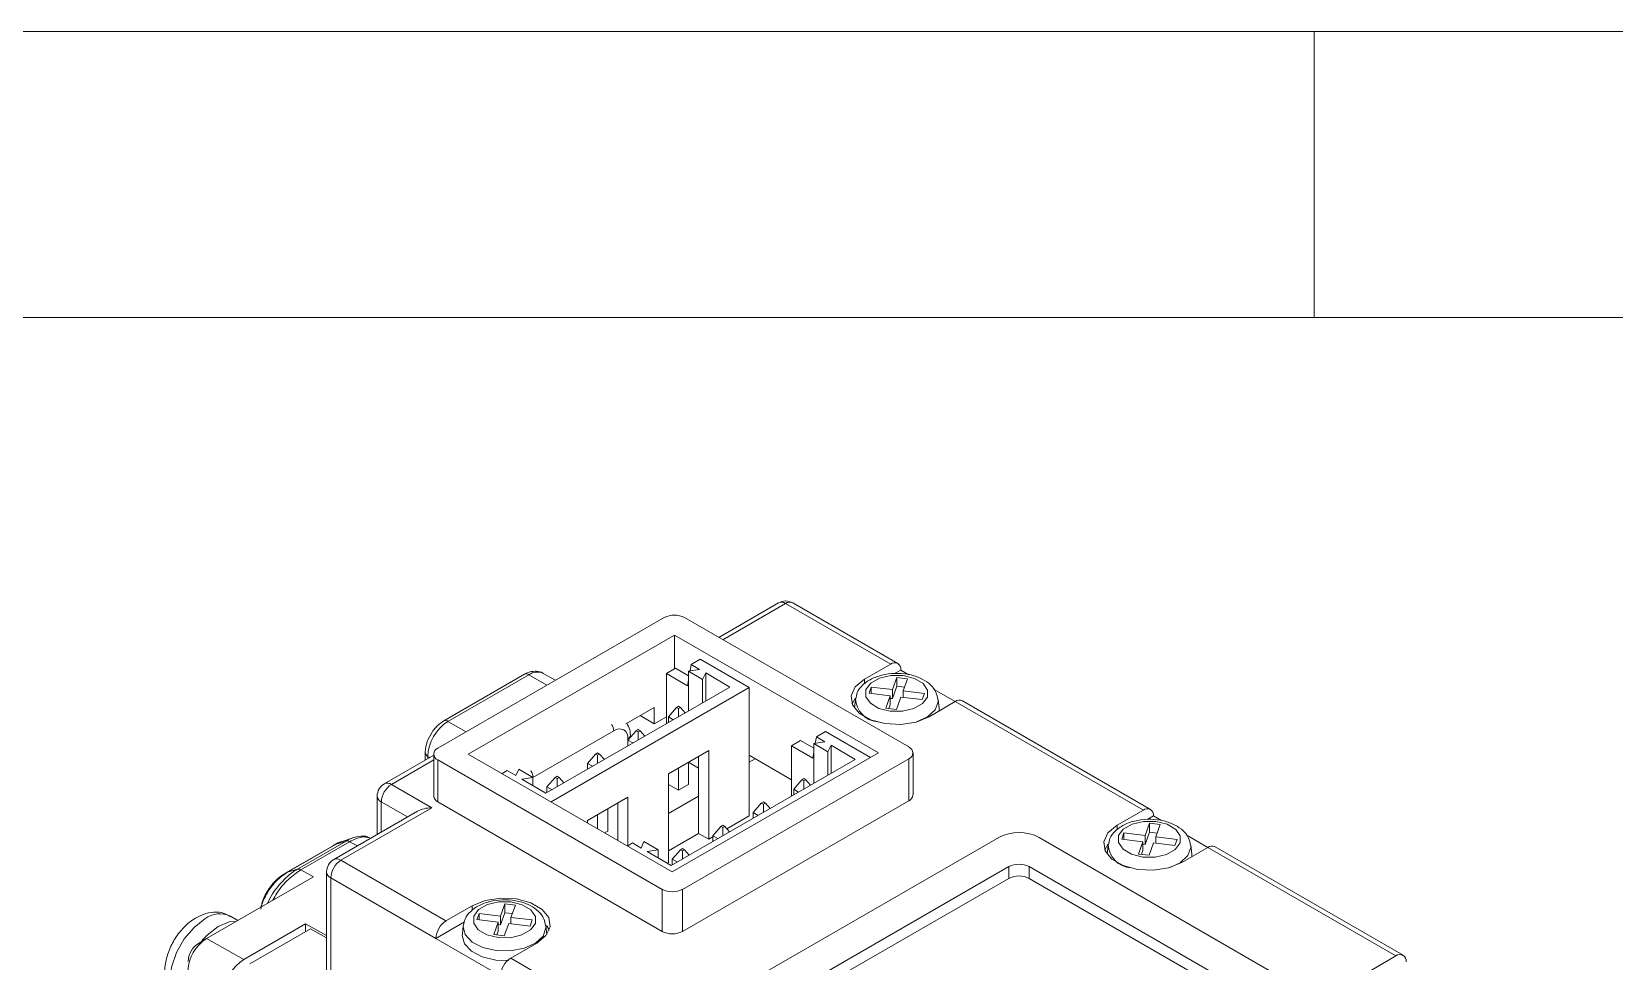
# Model space of a CAD drawing. Header units: inches. Extents: x 0.2 to 16.3, y 0.2 to 11.5.
# Drawn here: x 11.321 to 12.411, y 10.856 to 11.496 of the extents above; entities that cross this region are included whole.
import ezdxf

# ---------------------------------------------------------------- set-up
doc = ezdxf.new("R2010")
doc.units = ezdxf.units.IN
doc.header["$MEASUREMENT"] = 0

msp = doc.modelspace()

# ---------------------------------------------------------------- linework, layer by layer
at = {"color": 7, "linetype": 'Continuous', "lineweight": 18}
for p, q in [((16.3386, 11.4961), (0.1969, 11.4961)), ((12.2047, 11.4961), (12.2047, 11.2992)), ((16.1516, 11.2992), (0.3937, 11.2992)), ((11.8357, 11.1028), (11.7946, 11.079)), ((11.913, 11.0605), (11.8406, 11.1023)), ((11.9179, 11.061), (11.8455, 11.1028)), ((11.7571, 11.0926), (11.6012, 11.0027)), ((11.9255, 11.0035), (11.771, 11.0926)), ((11.764, 11.0806), (11.622, 10.9986)), ((11.764, 11.0806), (11.9046, 10.9994)), ((11.764, 11.0573), (11.764, 11.0806)), ((11.7755, 11.0603), (11.7818, 11.0639)), ((11.7818, 11.0639), (11.8155, 11.0444)), ((11.6609, 11.0536), (11.6052, 11.0214)), ((11.6638, 11.0533), (11.6081, 11.0211)), ((11.6821, 11.0494), (11.6736, 11.0542)), ((11.7647, 11.0577), (11.7585, 11.0541)), ((11.7585, 11.0541), (11.7731, 11.0456)), ((11.7585, 11.0541), (11.7585, 11.0195)), ((11.7647, 11.0577), (11.7737, 11.0525)), ((11.7737, 11.0557), (11.7814, 11.0569)), ((11.7835, 11.05), (11.7737, 11.0557)), ((11.7737, 11.0283), (11.7737, 11.0557)), ((11.7755, 11.0603), (11.7748, 11.0559)), ((11.7755, 11.0603), (11.7814, 11.0569)), ((11.7856, 11.0545), (11.7835, 11.05)), ((11.7856, 11.0545), (11.8023, 11.0448)), ((11.7856, 11.0352), (11.7856, 11.0545)), ((11.913, 11.0605), (11.8949, 11.0501)), ((11.9199, 11.0565), (11.9156, 11.054)), ((11.9255, 11.0532), (11.9199, 11.0565)), ((11.8023, 11.0448), (11.6756, 10.9717)), ((11.8155, 11.0444), (11.6791, 10.9657)), ((11.7737, 11.0496), (11.7731, 11.0456)), ((11.7835, 11.034), (11.7835, 11.05)), ((11.8155, 11.0444), (11.8155, 10.956)), ((11.8996, 11.0447), (11.8981, 11.0405)), ((11.9142, 11.043), (11.8996, 11.0447)), ((11.8996, 11.0403), (11.8996, 11.0447)), ((11.9173, 11.0514), (11.9142, 11.043)), ((11.9173, 11.0453), (11.9142, 11.0369)), ((11.9142, 11.0369), (11.9142, 11.043)), ((11.9246, 11.0505), (11.9173, 11.0514)), ((11.9173, 11.0453), (11.9173, 11.0514)), ((11.9225, 11.0447), (11.9173, 11.0453)), ((11.9216, 11.0421), (11.9246, 11.0505)), ((11.9362, 11.0403), (11.9216, 11.0421)), ((11.9216, 11.0377), (11.9216, 11.0421)), ((11.9575, 11.0348), (11.9425, 11.0434)), ((11.7501, 11.0308), (11.7306, 11.0195)), ((11.7501, 11.0195), (11.7501, 11.0308)), ((11.7599, 11.0243), (11.7654, 11.0308)), ((11.7668, 11.0316), (11.7654, 11.0308)), ((11.7654, 11.0308), (11.7668, 11.03)), ((11.7682, 11.0308), (11.7668, 11.0316)), ((11.7668, 11.03), (11.7682, 11.0308)), ((11.7682, 11.0308), (11.7714, 11.027)), ((11.8887, 11.0363), (11.888, 11.0303)), ((11.8981, 11.0405), (11.9127, 11.0387)), ((11.9127, 11.0387), (11.9096, 11.0303)), ((11.9127, 11.0326), (11.9118, 11.03)), ((11.9127, 11.0326), (11.9127, 11.0387)), ((11.9142, 11.0369), (11.9127, 11.037)), ((11.917, 11.0294), (11.92, 11.0379)), ((11.92, 11.0379), (11.9347, 11.0361)), ((11.9347, 11.0361), (11.9362, 11.0403)), ((11.9394, 11.0243), (11.9575, 11.0348)), ((11.9463, 11.0302), (11.9456, 11.0363)), ((12.087, 10.9601), (11.9575, 11.0348)), ((12.0919, 10.9605), (11.9624, 11.0353)), ((11.7404, 11.0251), (11.7501, 11.0195)), ((11.7585, 11.0243), (11.7501, 11.0195)), ((11.7633, 11.0223), (11.7599, 11.0243)), ((11.7599, 11.0243), (11.7599, 11.0203)), ((11.7668, 11.03), (11.7668, 11.0243)), ((11.9096, 11.0303), (11.917, 11.0294)), ((11.732, 11.0083), (11.7376, 11.0147)), ((11.7337, 11.0103), (11.7337, 11.0115)), ((11.739, 11.0155), (11.7376, 11.0147)), ((11.7376, 11.0147), (11.739, 11.0139)), ((11.7404, 11.0147), (11.739, 11.0155)), ((11.739, 11.0139), (11.7404, 11.0147)), ((11.739, 11.0083), (11.739, 11.0139)), ((11.7404, 11.0147), (11.7436, 11.011)), ((11.8618, 11.0105), (11.8611, 11.006)), ((11.8618, 11.0105), (11.8681, 11.0141)), ((11.8618, 11.0105), (11.8677, 11.0071)), ((11.8681, 11.0141), (11.899, 10.9962)), ((11.5925, 10.9994), (11.5925, 10.9945)), ((11.5983, 10.9986), (11.5983, 10.9697)), ((11.622, 10.9986), (11.7626, 10.9175)), ((11.7097, 10.9986), (11.7042, 10.9922)), ((11.7111, 10.9994), (11.7097, 10.9986)), ((11.7097, 10.9986), (11.7111, 10.9978)), ((11.7125, 10.9986), (11.7111, 10.9994)), ((11.7111, 10.9978), (11.7125, 10.9986)), ((11.7158, 10.9949), (11.7125, 10.9986)), ((11.7355, 11.0063), (11.732, 11.0083)), ((11.732, 11.0083), (11.732, 11.0043)), ((11.7599, 10.985), (11.7877, 11.001)), ((11.9046, 10.9994), (11.7626, 10.9175)), ((11.7877, 11.001), (11.7877, 10.94)), ((11.851, 11.0079), (11.8448, 11.0043)), ((11.8448, 11.0043), (11.8594, 10.9958)), ((11.8448, 11.0043), (11.8448, 10.9697)), ((11.851, 11.0079), (11.86, 11.0027)), ((11.86, 10.9998), (11.8594, 10.9958)), ((11.86, 11.0059), (11.8677, 11.0071)), ((11.8698, 11.0002), (11.86, 11.0059)), ((11.86, 10.9785), (11.86, 11.0059)), ((11.8719, 11.0047), (11.8698, 11.0002)), ((11.8698, 10.9842), (11.8698, 11.0002)), ((11.8719, 11.0047), (11.8886, 10.995)), ((11.8719, 10.9854), (11.8719, 11.0047)), ((11.9284, 10.9705), (11.9284, 10.9994)), ((11.5983, 10.9979), (11.5642, 10.9782)), ((11.6012, 10.9946), (11.7557, 10.9054)), ((11.6012, 10.9946), (11.6012, 10.9657)), ((11.6454, 10.9852), (11.6489, 10.9872)), ((11.6548, 10.9838), (11.6489, 10.9872)), ((11.6568, 10.9882), (11.6548, 10.9838)), ((11.6666, 10.9825), (11.6568, 10.9882)), ((11.7076, 10.9902), (11.7042, 10.9922)), ((11.7042, 10.9922), (11.7042, 10.9882)), ((11.7111, 10.9978), (11.7111, 10.9922)), ((11.8886, 10.995), (11.7619, 10.9219)), ((11.7668, 10.989), (11.7668, 10.9737)), ((11.7696, 10.9054), (11.9255, 10.9954)), ((11.7807, 10.989), (11.7738, 10.993)), ((11.7738, 10.993), (11.7738, 10.9777)), ((11.7807, 10.997), (11.7807, 10.9697)), ((11.8448, 10.9809), (11.8155, 10.9978)), ((11.8155, 10.993), (11.8197, 10.9954)), ((11.9255, 10.9665), (11.9255, 10.9954)), ((11.5692, 10.9777), (11.597, 10.9617)), ((11.6589, 10.9814), (11.6666, 10.9825)), ((11.6756, 10.9717), (11.6589, 10.9814)), ((11.6666, 10.9769), (11.6666, 10.9825)), ((11.6763, 10.9761), (11.6819, 10.9826)), ((11.6833, 10.9834), (11.6819, 10.9826)), ((11.6819, 10.9826), (11.6833, 10.9818)), ((11.6847, 10.9826), (11.6833, 10.9834)), ((11.6833, 10.9818), (11.6847, 10.9826)), ((11.6833, 10.9818), (11.6833, 10.9761)), ((11.6847, 10.9826), (11.6879, 10.9788)), ((11.7599, 10.9239), (11.7599, 10.985)), ((11.7599, 10.9777), (11.7668, 10.9737)), ((11.7668, 10.9737), (11.7738, 10.9777)), ((11.8462, 10.9745), (11.8517, 10.981)), ((11.8531, 10.9818), (11.8517, 10.981)), ((11.8517, 10.981), (11.8531, 10.9801)), ((11.8545, 10.981), (11.8531, 10.9818)), ((11.8531, 10.9801), (11.8545, 10.981)), ((11.8531, 10.9801), (11.8531, 10.9745)), ((11.8545, 10.981), (11.8577, 10.9772)), ((11.5593, 10.9697), (11.5593, 10.9432)), ((11.6012, 10.9657), (11.7557, 10.8765)), ((11.6798, 10.9741), (11.6763, 10.9761)), ((11.6763, 10.9761), (11.6763, 10.9721)), ((11.7042, 10.9528), (11.732, 10.9689)), ((11.732, 10.9689), (11.732, 10.9355)), ((11.7807, 10.9697), (11.7599, 10.9576)), ((11.7696, 10.8765), (11.9255, 10.9665)), ((11.7807, 10.9697), (11.7807, 10.944)), ((11.8253, 10.9657), (11.8239, 10.9649)), ((11.8267, 10.9649), (11.8253, 10.9657)), ((11.8496, 10.9725), (11.8462, 10.9745)), ((11.8462, 10.9745), (11.8462, 10.9705)), ((11.5872, 10.9593), (11.5294, 10.926)), ((11.597, 10.9617), (11.5344, 10.9255)), ((11.7111, 10.9568), (11.7111, 10.9472)), ((11.7181, 10.9609), (11.7181, 10.9456)), ((11.7251, 10.9649), (11.7251, 10.9392)), ((11.8155, 10.956), (11.8002, 10.9472)), ((11.8183, 10.9585), (11.8239, 10.9649)), ((11.8218, 10.9564), (11.8183, 10.9585)), ((11.8183, 10.9585), (11.8183, 10.9544)), ((11.8239, 10.9649), (11.8253, 10.9641)), ((11.8253, 10.9641), (11.8267, 10.9649)), ((11.8253, 10.9585), (11.8253, 10.9641)), ((11.8267, 10.9649), (11.8299, 10.9611)), ((12.087, 10.9601), (12.0689, 10.9496)), ((12.0939, 10.956), (12.0896, 10.9535)), ((12.0995, 10.9528), (12.0939, 10.956)), ((11.7042, 10.9512), (11.7042, 10.9528)), ((11.716, 10.9444), (11.7181, 10.9456)), ((11.7599, 10.9319), (11.7807, 10.944)), ((11.7807, 10.944), (11.7877, 10.94)), ((11.796, 10.9488), (11.7905, 10.9424)), ((11.7974, 10.9496), (11.796, 10.9488)), ((11.796, 10.9488), (11.7974, 10.948)), ((11.7988, 10.9488), (11.7974, 10.9496)), ((11.7974, 10.948), (11.7988, 10.9488)), ((11.7974, 10.948), (11.7974, 10.9424)), ((11.8021, 10.9451), (11.7988, 10.9488)), ((12.0736, 10.9443), (12.0721, 10.9401)), ((12.0882, 10.9425), (12.0736, 10.9443)), ((12.0736, 10.9399), (12.0736, 10.9443)), ((12.0913, 10.951), (12.0882, 10.9425)), ((12.0913, 10.9449), (12.0882, 10.9364)), ((12.0986, 10.9501), (12.0913, 10.951)), ((12.0913, 10.9449), (12.0913, 10.951)), ((12.0965, 10.9442), (12.0913, 10.9449)), ((12.0956, 10.9416), (12.0986, 10.9501)), ((11.5297, 10.936), (11.496, 10.9166)), ((11.531, 10.9366), (11.4975, 10.9172)), ((11.5379, 10.9387), (11.5044, 10.9194)), ((11.5404, 10.9383), (11.5068, 10.919)), ((11.5379, 10.9387), (11.531, 10.9366)), ((11.5421, 10.9407), (11.5353, 10.9385)), ((11.5448, 10.9416), (11.5429, 10.941)), ((11.7317, 10.9353), (11.7352, 10.9374)), ((11.7411, 10.9339), (11.7352, 10.9374)), ((11.7431, 10.9384), (11.7411, 10.9339)), ((11.7529, 10.9327), (11.7431, 10.9384)), ((11.7452, 10.9315), (11.7529, 10.9327)), ((11.7529, 10.9271), (11.7529, 10.9327)), ((11.7626, 10.9263), (11.7682, 10.9327)), ((11.7696, 10.9335), (11.7682, 10.9327)), ((11.7682, 10.9327), (11.7696, 10.9319)), ((11.771, 10.9327), (11.7696, 10.9335)), ((11.7696, 10.9319), (11.771, 10.9327)), ((11.771, 10.9327), (11.7742, 10.929)), ((11.7905, 10.9416), (11.7877, 10.94)), ((11.794, 10.9404), (11.7905, 10.9424)), ((11.7905, 10.9424), (11.7905, 10.9384)), ((11.9874, 10.9412), (11.8274, 10.8488)), ((12.238, 10.8126), (12.0153, 10.9412)), ((12.0627, 10.9359), (12.062, 10.9298)), ((12.0721, 10.9401), (12.0867, 10.9383)), ((12.0867, 10.9383), (12.0836, 10.9298)), ((12.0867, 10.9322), (12.0867, 10.9383)), ((12.0882, 10.9364), (12.0867, 10.9366)), ((12.0882, 10.9364), (12.0882, 10.9425)), ((12.091, 10.929), (12.094, 10.9374)), ((12.094, 10.9374), (12.1087, 10.9356)), ((12.1102, 10.9399), (12.0956, 10.9416)), ((12.0956, 10.9372), (12.0956, 10.9416)), ((12.1087, 10.9356), (12.1102, 10.9399)), ((12.1134, 10.9239), (12.1315, 10.9343)), ((12.1315, 10.9343), (12.1165, 10.943)), ((12.1203, 10.9298), (12.1196, 10.9359)), ((12.2609, 10.8596), (12.1315, 10.9343)), ((12.2659, 10.8601), (12.1364, 10.9348)), ((11.5344, 10.9255), (11.6067, 10.8837)), ((11.7619, 10.9219), (11.7452, 10.9315)), ((11.7599, 10.9239), (11.7592, 10.9235)), ((11.7661, 10.9243), (11.7626, 10.9263)), ((11.7626, 10.9263), (11.7626, 10.9223)), ((11.7696, 10.9319), (11.7696, 10.9263)), ((12.0836, 10.9298), (12.091, 10.929)), ((12.0867, 10.9322), (12.0858, 10.9296)), ((11.5155, 10.9141), (11.4418, 10.8716)), ((11.4975, 10.9172), (11.5044, 10.9194)), ((11.5068, 10.919), (11.5155, 10.9141)), ((11.5245, 10.9175), (11.5245, 10.821)), ((11.5274, 10.9134), (11.5274, 10.817)), ((11.5998, 10.8717), (11.5274, 10.9134)), ((11.9944, 10.9211), (11.8622, 10.8447)), ((11.9944, 10.913), (11.8622, 10.8367)), ((11.9944, 10.913), (11.9944, 10.9211)), ((12.2032, 10.8086), (12.0083, 10.9211)), ((12.0083, 10.9211), (12.0083, 10.913)), ((12.2032, 10.8006), (12.0083, 10.913)), ((11.7557, 10.8765), (11.7557, 10.9054)), ((11.7696, 10.9054), (11.7696, 10.8765)), ((11.4803, 10.8965), (11.4793, 10.8932)), ((11.6248, 10.8942), (11.6067, 10.8837)), ((11.6473, 10.8955), (11.6442, 10.8871)), ((11.6473, 10.8894), (11.6442, 10.881)), ((11.6546, 10.8946), (11.6473, 10.8955)), ((11.6473, 10.8894), (11.6473, 10.8955)), ((11.6525, 10.8888), (11.6473, 10.8894)), ((11.6515, 10.8862), (11.6546, 10.8946)), ((11.4634, 10.8841), (11.4583, 10.887)), ((11.51, 10.8817), (11.4675, 10.8572)), ((11.4717, 10.8541), (11.5135, 10.8782)), ((11.51, 10.8817), (11.5245, 10.8736)), ((11.51, 10.8817), (11.51, 10.8762)), ((11.5245, 10.872), (11.5135, 10.8782)), ((11.6195, 10.883), (11.5998, 10.8717)), ((11.6186, 10.8804), (11.618, 10.8743)), ((11.6296, 10.8889), (11.628, 10.8846)), ((11.628, 10.8846), (11.6427, 10.8829)), ((11.6442, 10.8871), (11.6296, 10.8889)), ((11.6296, 10.8844), (11.6296, 10.8889)), ((11.6427, 10.8829), (11.6396, 10.8744)), ((11.6427, 10.8767), (11.6427, 10.8829)), ((11.6442, 10.881), (11.6427, 10.8812)), ((11.6442, 10.881), (11.6442, 10.8871)), ((11.6469, 10.8735), (11.65, 10.882)), ((11.65, 10.882), (11.6646, 10.8802)), ((11.6662, 10.8844), (11.6515, 10.8862)), ((11.6515, 10.8818), (11.6515, 10.8862)), ((11.6646, 10.8802), (11.6662, 10.8844)), ((11.6762, 10.8744), (11.6756, 10.8804)), ((11.4418, 10.8716), (11.4362, 10.8682)), ((11.4675, 10.8572), (11.4418, 10.8716)), ((11.5998, 10.8717), (11.6443, 10.846)), ((11.6396, 10.8744), (11.6469, 10.8735)), ((11.6427, 10.8767), (11.6417, 10.8741)), ((11.6513, 10.858), (11.6694, 10.8685)), ((11.6513, 10.858), (11.7807, 10.7833)), ((12.2609, 10.8596), (12.2429, 10.8492))]:
    msp.add_line(p, q, dxfattribs=at)
at = {"color": 8, "linetype": 'Continuous', "lineweight": 18}
for p, q in [((11.8406, 11.1023), (11.7974, 11.0774)), ((11.6638, 11.0533), (11.6763, 11.046)), ((11.8949, 11.0469), (11.8949, 11.0501)), ((11.6081, 11.0211), (11.6207, 11.0139)), ((11.7223, 11.0147), (11.6666, 10.9826)), ((11.732, 11.0083), (11.732, 11.0091)), ((11.5983, 10.9946), (11.5692, 10.9777)), ((11.5942, 10.997), (11.5955, 10.9963)), ((11.5942, 10.997), (11.5942, 10.9955)), ((11.5802, 10.9553), (11.5622, 10.9657)), ((11.5622, 10.9657), (11.5622, 10.9449)), ((12.0689, 10.9465), (12.0689, 10.9496)), ((11.5298, 10.9358), (11.531, 10.9366)), ((11.5404, 10.9383), (11.5457, 10.9354)), ((11.4957, 10.9161), (11.4975, 10.9172)), ((11.6248, 10.891), (11.6248, 10.8942))]:
    msp.add_line(p, q, dxfattribs=at)
at = {"color": 7, "linetype": 'Continuous', "lineweight": 18, "flags": 128}
for points in [[(11.9127, 11.0282), (11.9211, 11.0281), (11.929, 11.0299), (11.935, 11.0334), (11.9383, 11.0378), (11.9384, 11.0427), (11.9353, 11.0473), (11.9294, 11.0507), (11.9216, 11.0527), (11.9131, 11.0527), (11.9053, 11.0509), (11.8993, 11.0475), (11.8959, 11.043), (11.8958, 11.0381), (11.899, 11.0336), (11.9049, 11.0301), (11.9127, 11.0282)], [(11.8949, 11.0501), (11.8886, 11.0449), (11.8858, 11.0388), (11.8867, 11.0325), (11.8913, 11.0268), (11.8991, 11.0223), (11.909, 11.0196), (11.9199, 11.0191), (11.9305, 11.0207), (11.9394, 11.0243)], [(11.8888, 11.037), (11.8886, 11.0368), (11.8864, 11.0332)], [(11.9463, 11.0283), (11.9463, 11.0286), (11.9463, 11.0302)], [(12.0689, 10.9496), (12.0626, 10.9444), (12.0598, 10.9383), (12.0607, 10.932), (12.0653, 10.9263), (12.0731, 10.9219), (12.083, 10.9192), (12.0939, 10.9186), (12.1044, 10.9203), (12.1134, 10.9239)], [(12.0867, 10.9277), (12.0951, 10.9277), (12.103, 10.9295), (12.109, 10.9329), (12.1123, 10.9374), (12.1124, 10.9423), (12.1093, 10.9468), (12.1034, 10.9503), (12.0956, 10.9522), (12.0871, 10.9523), (12.0793, 10.9504), (12.0732, 10.947), (12.0699, 10.9425), (12.0698, 10.9377), (12.073, 10.9331), (12.0789, 10.9296), (12.0867, 10.9277)], [(12.0627, 10.9366), (12.0626, 10.9364), (12.0604, 10.9327)], [(12.1203, 10.9279), (12.1203, 10.9282), (12.1203, 10.9298)], [(11.6694, 10.8685), (11.6756, 10.8736), (11.6785, 10.8797), (11.6775, 10.886), (11.6729, 10.8917), (11.6652, 10.8962), (11.6553, 10.8989), (11.6444, 10.8994), (11.6338, 10.8978), (11.6248, 10.8942)], [(11.6427, 10.8723), (11.6511, 10.8722), (11.659, 10.8741), (11.665, 10.8775), (11.6683, 10.882), (11.6684, 10.8868), (11.6652, 10.8914), (11.6593, 10.8949), (11.6515, 10.8968), (11.6431, 10.8968), (11.6353, 10.895), (11.6292, 10.8916), (11.6259, 10.8871), (11.6258, 10.8822), (11.629, 10.8777), (11.6349, 10.8742), (11.6427, 10.8723)], [(11.4387, 10.8702), (11.4423, 10.874), (11.4498, 10.8799)], [(11.4498, 10.8799), (11.4573, 10.883), (11.4622, 10.8834)], [(11.6778, 10.8773), (11.6775, 10.878), (11.6759, 10.8806)], [(11.618, 10.8743), (11.6179, 10.8738), (11.6194, 10.868), (11.6242, 10.8629), (11.6317, 10.859), (11.6411, 10.8568), (11.6497, 10.8565)]]:
    msp.add_lwpolyline(points, dxfattribs=at)
at = {"color": 8, "linetype": 'Continuous', "lineweight": 18, "flags": 128}
for points in [[(11.9456, 11.0363), (11.9457, 11.0347), (11.9436, 11.0292), (11.9384, 11.0243), (11.9307, 11.0208)], [(12.1196, 10.9358), (12.1196, 10.9343), (12.1176, 10.9287), (12.1124, 10.9238), (12.1047, 10.9203)], [(11.4407, 10.8851), (11.4332, 10.8793), (11.4265, 10.8713), (11.4212, 10.8619), (11.4178, 10.852), (11.4167, 10.8427), (11.418, 10.8348), (11.4216, 10.8291), (11.4239, 10.8274)], [(11.6412, 10.8633), (11.6321, 10.8654), (11.6247, 10.8692), (11.62, 10.8743), (11.6186, 10.8799), (11.6187, 10.8807)], [(11.6756, 10.8804), (11.6756, 10.8789), (11.6736, 10.8733), (11.6684, 10.8684), (11.6606, 10.8649), (11.6512, 10.8631), (11.6412, 10.8633)]]:
    msp.add_lwpolyline(points, dxfattribs=at)
at = {"color": 7, "linetype": 'Continuous', "lineweight": 18}
for centre, radius, start, end in [((11.8406, 11.0942), 0.00984, 60.0027, 119.9973), ((11.764, 11.0792), 0.0151, 62.6097, 117.3903), ((11.9157, 11.0572), 0.0043, 350.786, 129.2033), ((11.9604, 11.0308), 0.00495, 65.6929, 125.6176), ((11.6244, 10.9956), 0.0303, 122.6055, 177.3945), ((11.7261, 11.01), 0.00602, 350.786, 129.2033), ((11.6027, 10.9986), 0.0043, 110.7834, 249.2166), ((11.924, 10.9994), 0.0043, 290.7834, 69.2166), ((11.5692, 10.9697), 0.00984, 119.9973, 180), ((11.5773, 10.965), 0.0151, 122.6055, 177.3945), ((11.6032, 10.9702), 0.00495, 185.6948, 245.6253), ((11.9234, 10.971), 0.00495, 294.3747, 354.3052), ((12.0897, 10.9567), 0.0043, 350.786, 129.2033), ((12.0014, 10.9143), 0.0303, 62.6097, 117.3903), ((12.1344, 10.9303), 0.00495, 65.6929, 125.6176), ((11.5344, 10.9175), 0.00984, 119.9973, 180), ((11.5425, 10.9128), 0.0151, 122.6055, 177.3945), ((12.0014, 10.9077), 0.0151, 62.6097, 117.3903), ((12.0014, 10.8996), 0.0151, 62.6097, 117.3903), ((11.7626, 10.9189), 0.0151, 242.6097, 297.3903), ((11.6149, 10.871), 0.0151, 122.6055, 177.3945), ((11.4568, 10.8482), 0.0278, 122.6055, 177.3945), ((11.4446, 10.8552), 0.0155, 122.6055, 177.3945), ((11.7626, 10.8899), 0.0151, 242.6097, 297.3903), ((11.483, 10.833), 0.0288, 122.6055, 177.3945), ((11.6594, 10.8453), 0.0151, 122.6055, 177.3945), ((12.2637, 10.8563), 0.0043, 350.786, 129.2033)]:
    msp.add_arc(centre, radius, start, end, dxfattribs=at)
at = {"color": 8, "linetype": 'Continuous', "lineweight": 18}
for centre, radius, start, end in [((11.8377, 11.0983), 0.00495, 54.3824, 114.3071), ((11.8435, 11.0983), 0.00495, 65.6929, 125.6176), ((11.6621, 11.0509), 0.00297, 54.3824, 114.3071), ((11.6696, 11.0452), 0.0099, 65.6929, 125.6176), ((11.9056, 11.0376), 0.0169, 183.3803, 263.2574), ((11.6064, 11.0187), 0.00297, 54.3836, 114.2941), ((11.7134, 11.0143), 0.00883, 2.4163, 32.7104), ((11.7308, 11.0118), 0.00297, 294.3758, 354.2919), ((11.5954, 10.9997), 0.00289, 183.8414, 246.41), ((11.5663, 10.9737), 0.00495, 54.3824, 114.3071), ((11.6578, 10.9822), 0.00883, 2.4163, 32.7104), ((11.5642, 10.9702), 0.00495, 185.6948, 245.6253), ((12.0796, 10.9371), 0.0169, 183.3803, 263.2574), ((11.5315, 10.9215), 0.00495, 54.3824, 114.3071), ((11.5294, 10.918), 0.00495, 185.6948, 245.6253), ((11.4511, 10.8717), 0.017, 64.8379, 127.6426)]:
    msp.add_arc(centre, radius, start, end, dxfattribs=at)
at = {"color": 7, "linetype": 'Continuous', "lineweight": 18}
msp.add_ellipse((11.597, 10.9536), major_axis=(0.0139, 0), ratio=0.577382, start_param=1.570796, end_param=2.356113, dxfattribs=at)
for points, knots in [([(11.6736, 11.0542), (11.6736, 11.0542), (11.6724, 11.0553), (11.669, 11.0558), (11.6647, 11.0555), (11.662, 11.0542), (11.6609, 11.0536)], [0, 0, 0, 0, 0.011889, 0.371071, 0.713778, 1, 1, 1, 1]), ([(11.9454, 11.0362), (11.9451, 11.0379), (11.9445, 11.0417), (11.9406, 11.0465), (11.9348, 11.0506), (11.9271, 11.0534), (11.9181, 11.0545), (11.9089, 11.0537), (11.9003, 11.0511), (11.8939, 11.0468), (11.8898, 11.0417), (11.8892, 11.0381), (11.889, 11.0367)], [0, 0, 0, 0, 0.076992, 0.170988, 0.271182, 0.380372, 0.492127, 0.604172, 0.717938, 0.835515, 0.933284, 1, 1, 1, 1]), ([(11.6052, 11.0214), (11.6041, 11.0207), (11.6012, 11.0188), (11.597, 11.0139), (11.5936, 11.0072), (11.5925, 11.0022), (11.5925, 10.9997), (11.5925, 10.9994)], [0, 0, 0, 0, 0.152888, 0.425402, 0.699621, 0.965274, 1, 1, 1, 1]), ([(11.7337, 11.0115), (11.7337, 11.0128), (11.7335, 11.0158), (11.7321, 11.0184), (11.7312, 11.0199)], [0, 0, 0, 0, 0.423843, 1, 1, 1, 1]), ([(12.1194, 10.9358), (12.1191, 10.9375), (12.1185, 10.9412), (12.1146, 10.9461), (12.1088, 10.9501), (12.101, 10.9529), (12.0921, 10.954), (12.0829, 10.9533), (12.0743, 10.9506), (12.0679, 10.9463), (12.0638, 10.9413), (12.0632, 10.9377), (12.063, 10.9362)], [0, 0, 0, 0, 0.076992, 0.170988, 0.271182, 0.380372, 0.492127, 0.604172, 0.717938, 0.835515, 0.933284, 1, 1, 1, 1]), ([(11.5344, 10.9381), (11.5341, 10.938), (11.5322, 10.9376), (11.5304, 10.9365), (11.5289, 10.9355)], [0, 0, 0, 0, 0.1488763, 1, 1, 1, 1]), ([(11.5544, 10.9409), (11.5534, 10.9413), (11.5505, 10.9427), (11.5468, 10.942), (11.5443, 10.9415)], [0, 0, 0, 0, 0.321883, 1, 1, 1, 1]), ([(11.4793, 10.8919), (11.4796, 10.8933), (11.4801, 10.8959), (11.482, 10.9001), (11.4842, 10.9041), (11.4876, 10.9088), (11.4922, 10.9137), (11.4958, 10.9161), (11.4975, 10.9172)], [0, 0, 0, 0, 0.155857, 0.300953, 0.437924, 0.567125, 0.799357, 1, 1, 1, 1]), ([(11.4957, 10.9164), (11.4948, 10.9158), (11.493, 10.9147), (11.4902, 10.9123), (11.4875, 10.9095), (11.4851, 10.9064), (11.483, 10.9032), (11.4814, 10.9), (11.4802, 10.897), (11.4799, 10.8952), (11.4798, 10.8943)], [0, 0, 0, 0, 0.124281, 0.248997, 0.374424, 0.500073, 0.625345, 0.750007, 0.874583, 1, 1, 1, 1]), ([(11.458, 10.8867), (11.4567, 10.8876), (11.4533, 10.8897), (11.4467, 10.89), (11.44, 10.8887), (11.4361, 10.8867), (11.4343, 10.8857)], [0, 0, 0, 0, 0.186043, 0.479211, 0.768984, 1, 1, 1, 1]), ([(11.6753, 10.8804), (11.6751, 10.882), (11.6745, 10.8858), (11.6706, 10.8906), (11.6648, 10.8947), (11.657, 10.8975), (11.648, 10.8986), (11.6388, 10.8978), (11.6303, 10.8952), (11.6238, 10.8909), (11.6197, 10.8858), (11.6192, 10.8822), (11.6189, 10.8808)], [0, 0, 0, 0, 0.076992, 0.170988, 0.271182, 0.380372, 0.492127, 0.604172, 0.717938, 0.835515, 0.933284, 1, 1, 1, 1]), ([(11.4343, 10.8857), (11.4328, 10.8848), (11.4288, 10.8821), (11.4229, 10.876), (11.4175, 10.8675), (11.4139, 10.8579), (11.4126, 10.8486), (11.4137, 10.8401), (11.417, 10.8333), (11.4208, 10.8289), (11.4235, 10.8278), (11.4241, 10.8275)], [0, 0, 0, 0, 0.078322, 0.212467, 0.347056, 0.483577, 0.624867, 0.74931, 0.863502, 0.973681, 1, 1, 1, 1])]:
    msp.add_open_spline(points, degree=3, knots=knots, dxfattribs=at)
at = {"color": 8, "linetype": 'Continuous', "lineweight": 18}
for points, knots in [([(11.531, 10.9366), (11.5324, 10.9374), (11.534, 10.9383), (11.5352, 10.9384), (11.5353, 10.9384)], [0, 0, 0, 0, 0.9025673, 1, 1, 1, 1]), ([(11.5443, 10.9413), (11.5437, 10.9412), (11.5416, 10.9408), (11.5394, 10.9396), (11.5379, 10.9387)], [0, 0, 0, 0, 0.317534, 1, 1, 1, 1]), ([(11.5404, 10.9383), (11.5432, 10.9397), (11.5485, 10.9423), (11.5525, 10.9413), (11.5544, 10.9409)], [0, 0, 0, 0, 0.54411, 1, 1, 1, 1]), ([(11.5044, 10.9194), (11.5028, 10.9184), (11.4998, 10.9165), (11.4953, 10.9124), (11.4911, 10.9077), (11.4869, 10.9022), (11.4849, 10.8981), (11.4839, 10.8959)], [0, 0, 0, 0, 0.19296, 0.385154, 0.577278, 0.769651, 1, 1, 1, 1]), ([(11.4875, 10.898), (11.4884, 10.8996), (11.4912, 10.9049), (11.4981, 10.9129), (11.504, 10.9169), (11.5068, 10.919)], [0, 0, 0, 0, 0.188477, 0.600222, 1, 1, 1, 1])]:
    msp.add_open_spline(points, degree=3, knots=knots, dxfattribs=at)
at = {"color": 7, "linetype": 'Continuous', "lineweight": 18}
for points in [[(11.5379, 10.9387), (11.5383, 10.9388), (11.539, 10.9389), (11.5399, 10.9385), (11.5404, 10.9383)], [(11.5044, 10.9194), (11.5047, 10.9194), (11.5055, 10.9196), (11.5064, 10.9192), (11.5068, 10.919)]]:
    msp.add_open_spline(points, degree=3, dxfattribs=at)

doc.saveas('drawing.dxf')
